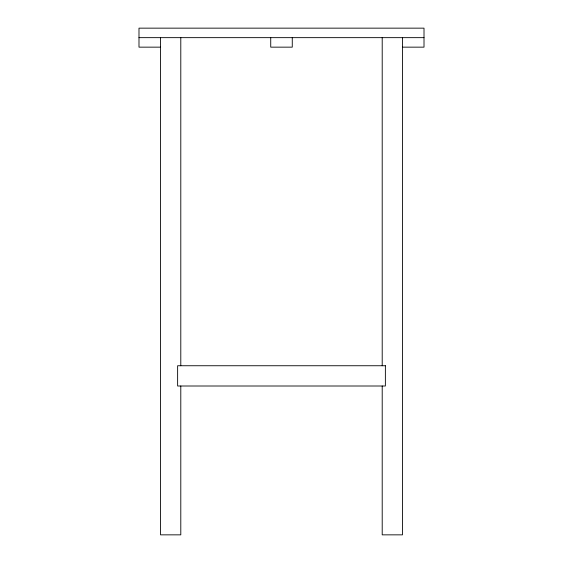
<?xml version="1.0" encoding="UTF-8"?>
<svg xmlns="http://www.w3.org/2000/svg" width="563" height="563" viewBox="0 0 563 563"><rect width="100%" height="100%" fill="white"/><g stroke="black" fill="none" stroke-linecap="round" stroke-linejoin="round"><path stroke-width="0.84" d="M138.991 37.651L424.009 37.651M160.525 47.151L138.991 47.151L138.991 28.15L424.009 28.15L424.009 47.151L402.475 47.151M402.475 37.651L402.475 534.85L382.207 534.85L382.207 386.007M382.207 37.651L382.207 365.739M292.267 37.651L292.267 47.151L270.733 47.151L270.733 37.651M180.793 37.651L180.793 365.739M180.793 386.007L180.793 534.85L160.525 534.85L160.525 37.651M385.374 365.739L177.626 365.739L177.626 386.007L385.374 386.007L385.374 365.739"/></g></svg>
